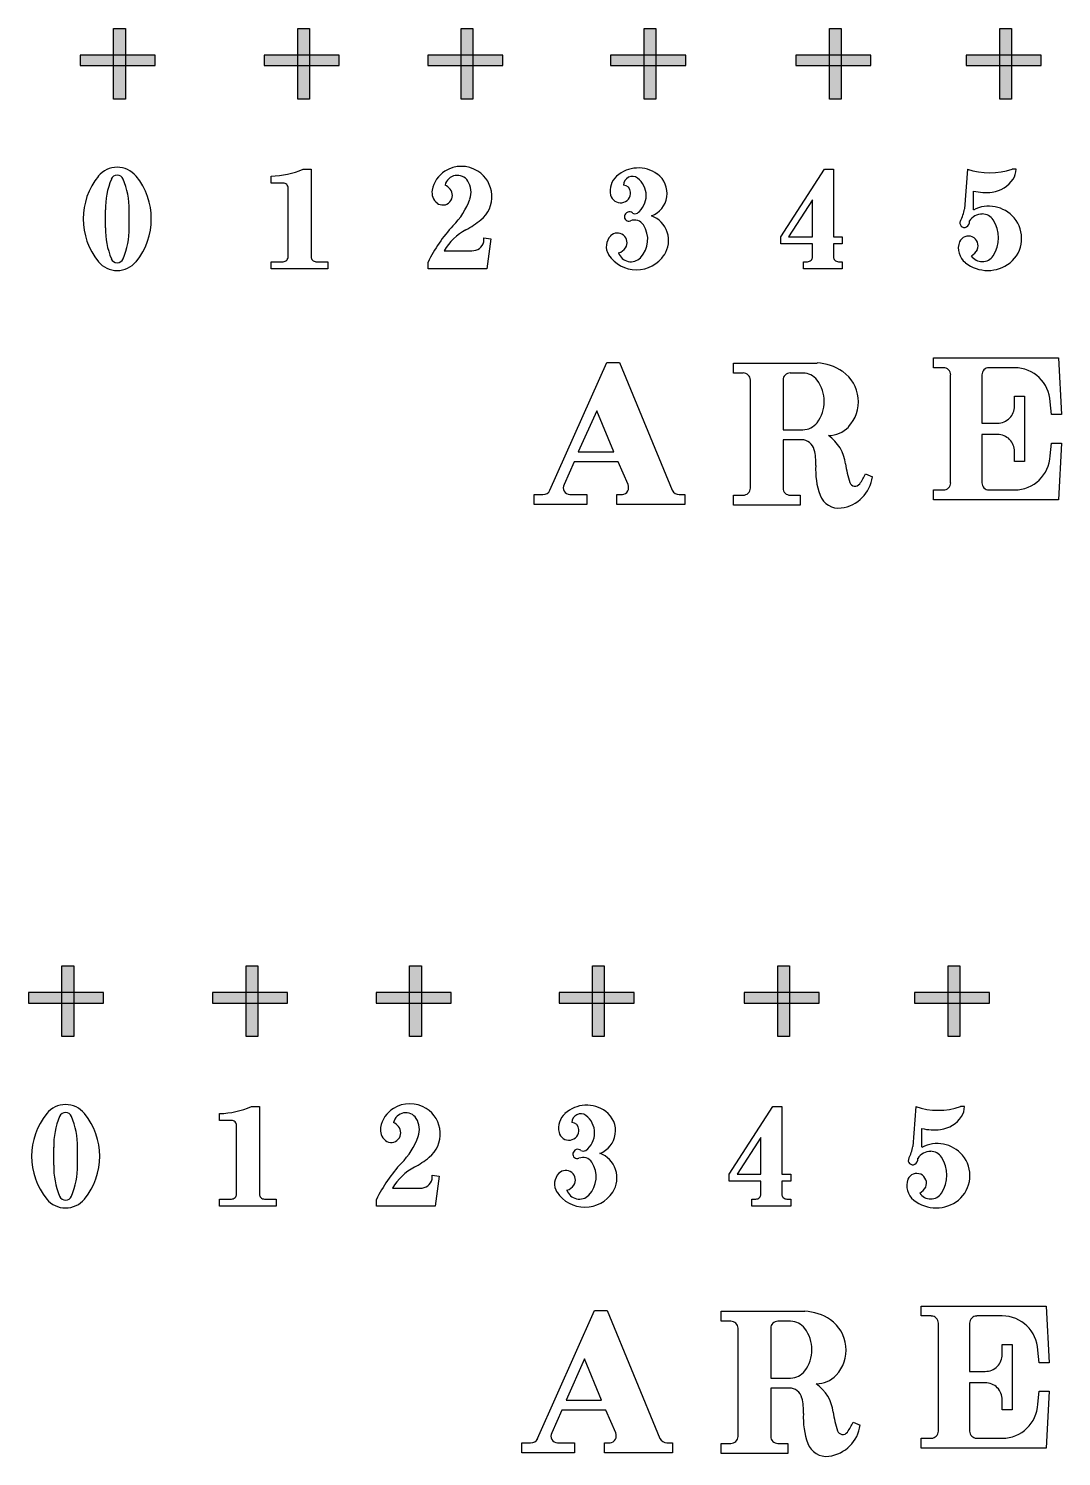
# Model space of a CAD drawing. Extents: x -30826 to 38793, y -30114 to 48793.
# Drawn here: x 17201 to 28109, y -29732 to -14662 of the extents above; entities that cross this region are included whole.
import ezdxf

# ---------------------------------------------------------------- set-up
doc = ezdxf.new("R2010")
doc.units = 13
doc.layers.add('APS_GEOMETRY', color=7, linetype='Continuous')
pattern_1 = [(0, (52513.729, 3325.471), (0, 8.4670712), [6.15787, -2.3092012]), (90, (52513.729, 3325.471), (-8.4670712, 5e-16), [6.15787, -2.3092012])]
pattern_2 = [(0, (54457.459, 3325.471), (0, 8.4670712), [6.15787, -2.3092012]), (90, (54457.459, 3325.471), (-8.4670712, 5e-16), [6.15787, -2.3092012])]
pattern_3 = [(0, (56184.4115, 3325.471), (0, 8.4670712), [6.15787, -2.3092012]), (90, (56184.4115, 3325.471), (-8.4670712, 5e-16), [6.15787, -2.3092012])]
pattern_4 = [(0, (58116.368, 3325.471), (0, 8.4670712), [6.15787, -2.3092012]), (90, (58116.368, 3325.471), (-8.4670712, 5e-16), [6.15787, -2.3092012])]
pattern_5 = [(0, (60072.565, 3325.471), (0, 8.4670712), [6.15787, -2.3092012]), (90, (60072.565, 3325.471), (-8.4670712, 5e-16), [6.15787, -2.3092012])]
pattern_6 = [(0, (61871.5456, 3325.471), (0, 8.4670712), [6.15787, -2.3092012]), (90, (61871.5456, 3325.471), (-8.4670712, 5e-16), [6.15787, -2.3092012])]
pattern_7 = [(0, (53058.833, 13218.442), (0, 8.4670712), [6.15787, -2.3092012]), (90, (53058.833, 13218.442), (-8.4670712, 5e-16), [6.15787, -2.3092012])]
pattern_8 = [(0, (55002.5636, 13218.442), (0, 8.4670712), [6.15787, -2.3092012]), (90, (55002.5636, 13218.442), (-8.4670712, 5e-16), [6.15787, -2.3092012])]
pattern_9 = [(0, (56729.516, 13218.442), (0, 8.4670712), [6.15787, -2.3092012]), (90, (56729.516, 13218.442), (-8.4670712, 5e-16), [6.15787, -2.3092012])]
pattern_10 = [(0, (58661.472, 13218.442), (0, 8.4670712), [6.15787, -2.3092012]), (90, (58661.472, 13218.442), (-8.4670712, 5e-16), [6.15787, -2.3092012])]
pattern_11 = [(0, (60617.669, 13218.442), (0, 8.4670712), [6.15787, -2.3092012]), (90, (60617.669, 13218.442), (-8.4670712, 5e-16), [6.15787, -2.3092012])]
pattern_12 = [(0, (62416.65, 13218.442), (0, 8.4670712), [6.15787, -2.3092012]), (90, (62416.65, 13218.442), (-8.4670712, 5e-16), [6.15787, -2.3092012])]

msp = doc.modelspace()

# ---------------------------------------------------------------- hatches: boundary and pattern name
at = {"true_color": 0xffffff}
h = msp.add_hatch(dxfattribs=at)
h.set_pattern_fill('ANGLE', scale=1.212179)
h.set_pattern_definition(pattern_7)
h.paths.add_polyline_path([(18538, -14941), (18224, -14941), (18224, -15053), (18538, -15053)])
h.paths.add_polyline_path([(18224, -14941), (18099, -14941), (18099, -15053), (18224, -15053)])
h.paths.add_polyline_path([(18099, -14941), (17746, -14941), (17746, -15053), (18099, -15053)])
h.paths.add_polyline_path([(18224, -15053), (18099, -15053), (18099, -15406), (18224, -15406)])
h.paths.add_polyline_path([(18224, -14662), (18099, -14662), (18099, -14941), (18224, -14941)])
h = msp.add_hatch(dxfattribs=at)
h.set_pattern_fill('ANGLE', scale=1.212179)
h.set_pattern_definition(pattern_7)
h.paths.add_polyline_path([(18538, -14941), (18224, -14941), (18224, -15053), (18538, -15053)])
h.paths.add_polyline_path([(18224, -14941), (18099, -14941), (18099, -15053), (18224, -15053)])
h.paths.add_polyline_path([(18099, -14941), (17746, -14941), (17746, -15053), (18099, -15053)])
h.paths.add_polyline_path([(18224, -15053), (18099, -15053), (18099, -15406), (18224, -15406)])
h.paths.add_polyline_path([(18224, -14662), (18099, -14662), (18099, -14941), (18224, -14941)])
h = msp.add_hatch(dxfattribs=at)
h.set_pattern_fill('ANGLE', scale=1.212179)
h.set_pattern_definition(pattern_8)
h.paths.add_polyline_path([(20482, -14941), (20167, -14941), (20167, -15053), (20482, -15053)])
h.paths.add_polyline_path([(20167, -14941), (20043, -14941), (20043, -15053), (20167, -15053)])
h.paths.add_polyline_path([(20043, -14941), (19689, -14941), (19689, -15053), (20043, -15053)])
h.paths.add_polyline_path([(20167, -15053), (20043, -15053), (20043, -15406), (20167, -15406)])
h.paths.add_polyline_path([(20167, -14662), (20043, -14662), (20043, -14941), (20167, -14941)])
h = msp.add_hatch(dxfattribs=at)
h.set_pattern_fill('ANGLE', scale=1.212179)
h.set_pattern_definition(pattern_8)
h.paths.add_polyline_path([(20482, -14941), (20167, -14941), (20167, -15053), (20482, -15053)])
h.paths.add_polyline_path([(20167, -14941), (20043, -14941), (20043, -15053), (20167, -15053)])
h.paths.add_polyline_path([(20043, -14941), (19689, -14941), (19689, -15053), (20043, -15053)])
h.paths.add_polyline_path([(20167, -15053), (20043, -15053), (20043, -15406), (20167, -15406)])
h.paths.add_polyline_path([(20167, -14662), (20043, -14662), (20043, -14941), (20167, -14941)])
h = msp.add_hatch(dxfattribs=at)
h.set_pattern_fill('ANGLE', scale=1.212179)
h.set_pattern_definition(pattern_9)
h.paths.add_polyline_path([(22209, -14941), (21894, -14941), (21894, -15053), (22209, -15053)])
h.paths.add_polyline_path([(21894, -14941), (21770, -14941), (21770, -15053), (21894, -15053)])
h.paths.add_polyline_path([(21770, -14941), (21416, -14941), (21416, -15053), (21770, -15053)])
h.paths.add_polyline_path([(21894, -15053), (21770, -15053), (21770, -15406), (21894, -15406)])
h.paths.add_polyline_path([(21894, -14662), (21770, -14662), (21770, -14941), (21894, -14941)])
h = msp.add_hatch(dxfattribs=at)
h.set_pattern_fill('ANGLE', scale=1.212179)
h.set_pattern_definition(pattern_9)
h.paths.add_polyline_path([(22209, -14941), (21894, -14941), (21894, -15053), (22209, -15053)])
h.paths.add_polyline_path([(21894, -14941), (21770, -14941), (21770, -15053), (21894, -15053)])
h.paths.add_polyline_path([(21770, -14941), (21416, -14941), (21416, -15053), (21770, -15053)])
h.paths.add_polyline_path([(21894, -15053), (21770, -15053), (21770, -15406), (21894, -15406)])
h.paths.add_polyline_path([(21894, -14662), (21770, -14662), (21770, -14941), (21894, -14941)])
h = msp.add_hatch(dxfattribs=at)
h.set_pattern_fill('ANGLE', scale=1.212179)
h.set_pattern_definition(pattern_10)
h.paths.add_polyline_path([(24141, -14941), (23826, -14941), (23826, -15053), (24141, -15053)])
h.paths.add_polyline_path([(23826, -14941), (23702, -14941), (23702, -15053), (23826, -15053)])
h.paths.add_polyline_path([(23702, -14941), (23348, -14941), (23348, -15053), (23702, -15053)])
h.paths.add_polyline_path([(23826, -15053), (23702, -15053), (23702, -15406), (23826, -15406)])
h.paths.add_polyline_path([(23826, -14662), (23702, -14662), (23702, -14941), (23826, -14941)])
h = msp.add_hatch(dxfattribs=at)
h.set_pattern_fill('ANGLE', scale=1.212179)
h.set_pattern_definition(pattern_10)
h.paths.add_polyline_path([(24141, -14941), (23826, -14941), (23826, -15053), (24141, -15053)])
h.paths.add_polyline_path([(23826, -14941), (23702, -14941), (23702, -15053), (23826, -15053)])
h.paths.add_polyline_path([(23702, -14941), (23348, -14941), (23348, -15053), (23702, -15053)])
h.paths.add_polyline_path([(23826, -15053), (23702, -15053), (23702, -15406), (23826, -15406)])
h.paths.add_polyline_path([(23826, -14662), (23702, -14662), (23702, -14941), (23826, -14941)])
h = msp.add_hatch(dxfattribs=at)
h.set_pattern_fill('ANGLE', scale=1.212179)
h.set_pattern_definition(pattern_11)
h.paths.add_polyline_path([(26097, -14941), (25782, -14941), (25782, -15053), (26097, -15053)])
h.paths.add_polyline_path([(25782, -14941), (25658, -14941), (25658, -15053), (25782, -15053)])
h.paths.add_polyline_path([(25658, -14941), (25305, -14941), (25305, -15053), (25658, -15053)])
h.paths.add_polyline_path([(25782, -15053), (25658, -15053), (25658, -15406), (25782, -15406)])
h.paths.add_polyline_path([(25782, -14662), (25658, -14662), (25658, -14941), (25782, -14941)])
h = msp.add_hatch(dxfattribs=at)
h.set_pattern_fill('ANGLE', scale=1.212179)
h.set_pattern_definition(pattern_11)
h.paths.add_polyline_path([(26097, -14941), (25782, -14941), (25782, -15053), (26097, -15053)])
h.paths.add_polyline_path([(25782, -14941), (25658, -14941), (25658, -15053), (25782, -15053)])
h.paths.add_polyline_path([(25658, -14941), (25305, -14941), (25305, -15053), (25658, -15053)])
h.paths.add_polyline_path([(25782, -15053), (25658, -15053), (25658, -15406), (25782, -15406)])
h.paths.add_polyline_path([(25782, -14662), (25658, -14662), (25658, -14941), (25782, -14941)])
h = msp.add_hatch(dxfattribs=at)
h.set_pattern_fill('ANGLE', scale=1.212179)
h.set_pattern_definition(pattern_12)
h.paths.add_polyline_path([(27896, -14941), (27581, -14941), (27581, -15053), (27896, -15053)])
h.paths.add_polyline_path([(27581, -14941), (27457, -14941), (27457, -15053), (27581, -15053)])
h.paths.add_polyline_path([(27457, -14941), (27104, -14941), (27104, -15053), (27457, -15053)])
h.paths.add_polyline_path([(27581, -15053), (27457, -15053), (27457, -15406), (27581, -15406)])
h.paths.add_polyline_path([(27581, -14662), (27457, -14662), (27457, -14941), (27581, -14941)])
h = msp.add_hatch(dxfattribs=at)
h.set_pattern_fill('ANGLE', scale=1.212179)
h.set_pattern_definition(pattern_12)
h.paths.add_polyline_path([(27896, -14941), (27581, -14941), (27581, -15053), (27896, -15053)])
h.paths.add_polyline_path([(27581, -14941), (27457, -14941), (27457, -15053), (27581, -15053)])
h.paths.add_polyline_path([(27457, -14941), (27104, -14941), (27104, -15053), (27457, -15053)])
h.paths.add_polyline_path([(27581, -15053), (27457, -15053), (27457, -15406), (27581, -15406)])
h.paths.add_polyline_path([(27581, -14662), (27457, -14662), (27457, -14941), (27581, -14941)])
h = msp.add_hatch(dxfattribs=at)
h.set_pattern_fill('ANGLE', scale=1.212179)
h.set_pattern_definition(pattern_1)
h.paths.add_polyline_path([(17993, -24834), (17679, -24834), (17679, -24946), (17993, -24946)])
h.paths.add_polyline_path([(17679, -24834), (17554, -24834), (17554, -24946), (17679, -24946)])
h.paths.add_polyline_path([(17554, -24834), (17201, -24834), (17201, -24946), (17554, -24946)])
h.paths.add_polyline_path([(17679, -24946), (17554, -24946), (17554, -25299), (17679, -25299)])
h.paths.add_polyline_path([(17679, -24555), (17554, -24555), (17554, -24834), (17679, -24834)])
h = msp.add_hatch(dxfattribs=at)
h.set_pattern_fill('ANGLE', scale=1.212179)
h.set_pattern_definition(pattern_1)
h.paths.add_polyline_path([(17993, -24834), (17679, -24834), (17679, -24946), (17993, -24946)])
h.paths.add_polyline_path([(17679, -24834), (17554, -24834), (17554, -24946), (17679, -24946)])
h.paths.add_polyline_path([(17554, -24834), (17201, -24834), (17201, -24946), (17554, -24946)])
h.paths.add_polyline_path([(17679, -24946), (17554, -24946), (17554, -25299), (17679, -25299)])
h.paths.add_polyline_path([(17679, -24555), (17554, -24555), (17554, -24834), (17679, -24834)])
h = msp.add_hatch(dxfattribs=at)
h.set_pattern_fill('ANGLE', scale=1.212179)
h.set_pattern_definition(pattern_2)
h.paths.add_polyline_path([(19937, -24834), (19622, -24834), (19622, -24946), (19937, -24946)])
h.paths.add_polyline_path([(19622, -24834), (19498, -24834), (19498, -24946), (19622, -24946)])
h.paths.add_polyline_path([(19498, -24834), (19144, -24834), (19144, -24946), (19498, -24946)])
h.paths.add_polyline_path([(19622, -24946), (19498, -24946), (19498, -25299), (19622, -25299)])
h.paths.add_polyline_path([(19622, -24555), (19498, -24555), (19498, -24834), (19622, -24834)])
h = msp.add_hatch(dxfattribs=at)
h.set_pattern_fill('ANGLE', scale=1.212179)
h.set_pattern_definition(pattern_2)
h.paths.add_polyline_path([(19937, -24834), (19622, -24834), (19622, -24946), (19937, -24946)])
h.paths.add_polyline_path([(19622, -24834), (19498, -24834), (19498, -24946), (19622, -24946)])
h.paths.add_polyline_path([(19498, -24834), (19144, -24834), (19144, -24946), (19498, -24946)])
h.paths.add_polyline_path([(19622, -24946), (19498, -24946), (19498, -25299), (19622, -25299)])
h.paths.add_polyline_path([(19622, -24555), (19498, -24555), (19498, -24834), (19622, -24834)])
h = msp.add_hatch(dxfattribs=at)
h.set_pattern_fill('ANGLE', scale=1.212179)
h.set_pattern_definition(pattern_3)
h.paths.add_polyline_path([(21664, -24834), (21349, -24834), (21349, -24946), (21664, -24946)])
h.paths.add_polyline_path([(21349, -24834), (21225, -24834), (21225, -24946), (21349, -24946)])
h.paths.add_polyline_path([(21225, -24834), (20871, -24834), (20871, -24946), (21225, -24946)])
h.paths.add_polyline_path([(21349, -24946), (21225, -24946), (21225, -25299), (21349, -25299)])
h.paths.add_polyline_path([(21349, -24555), (21225, -24555), (21225, -24834), (21349, -24834)])
h = msp.add_hatch(dxfattribs=at)
h.set_pattern_fill('ANGLE', scale=1.212179)
h.set_pattern_definition(pattern_3)
h.paths.add_polyline_path([(21664, -24834), (21349, -24834), (21349, -24946), (21664, -24946)])
h.paths.add_polyline_path([(21349, -24834), (21225, -24834), (21225, -24946), (21349, -24946)])
h.paths.add_polyline_path([(21225, -24834), (20871, -24834), (20871, -24946), (21225, -24946)])
h.paths.add_polyline_path([(21349, -24946), (21225, -24946), (21225, -25299), (21349, -25299)])
h.paths.add_polyline_path([(21349, -24555), (21225, -24555), (21225, -24834), (21349, -24834)])
h = msp.add_hatch(dxfattribs=at)
h.set_pattern_fill('ANGLE', scale=1.212179)
h.set_pattern_definition(pattern_4)
h.paths.add_polyline_path([(23596, -24834), (23281, -24834), (23281, -24946), (23596, -24946)])
h.paths.add_polyline_path([(23281, -24834), (23156, -24834), (23156, -24946), (23281, -24946)])
h.paths.add_polyline_path([(23156, -24834), (22803, -24834), (22803, -24946), (23156, -24946)])
h.paths.add_polyline_path([(23281, -24946), (23156, -24946), (23156, -25299), (23281, -25299)])
h.paths.add_polyline_path([(23281, -24555), (23156, -24555), (23156, -24834), (23281, -24834)])
h = msp.add_hatch(dxfattribs=at)
h.set_pattern_fill('ANGLE', scale=1.212179)
h.set_pattern_definition(pattern_4)
h.paths.add_polyline_path([(23596, -24834), (23281, -24834), (23281, -24946), (23596, -24946)])
h.paths.add_polyline_path([(23281, -24834), (23156, -24834), (23156, -24946), (23281, -24946)])
h.paths.add_polyline_path([(23156, -24834), (22803, -24834), (22803, -24946), (23156, -24946)])
h.paths.add_polyline_path([(23281, -24946), (23156, -24946), (23156, -25299), (23281, -25299)])
h.paths.add_polyline_path([(23281, -24555), (23156, -24555), (23156, -24834), (23281, -24834)])
h = msp.add_hatch(dxfattribs=at)
h.set_pattern_fill('ANGLE', scale=1.212179)
h.set_pattern_definition(pattern_5)
h.paths.add_polyline_path([(25552, -24834), (25237, -24834), (25237, -24946), (25552, -24946)])
h.paths.add_polyline_path([(25237, -24834), (25113, -24834), (25113, -24946), (25237, -24946)])
h.paths.add_polyline_path([(25113, -24834), (24759, -24834), (24759, -24946), (25113, -24946)])
h.paths.add_polyline_path([(25237, -24946), (25113, -24946), (25113, -25299), (25237, -25299)])
h.paths.add_polyline_path([(25237, -24555), (25113, -24555), (25113, -24834), (25237, -24834)])
h = msp.add_hatch(dxfattribs=at)
h.set_pattern_fill('ANGLE', scale=1.212179)
h.set_pattern_definition(pattern_5)
h.paths.add_polyline_path([(25552, -24834), (25237, -24834), (25237, -24946), (25552, -24946)])
h.paths.add_polyline_path([(25237, -24834), (25113, -24834), (25113, -24946), (25237, -24946)])
h.paths.add_polyline_path([(25113, -24834), (24759, -24834), (24759, -24946), (25113, -24946)])
h.paths.add_polyline_path([(25237, -24946), (25113, -24946), (25113, -25299), (25237, -25299)])
h.paths.add_polyline_path([(25237, -24555), (25113, -24555), (25113, -24834), (25237, -24834)])
h = msp.add_hatch(dxfattribs=at)
h.set_pattern_fill('ANGLE', scale=1.212179)
h.set_pattern_definition(pattern_6)
h.paths.add_polyline_path([(27351, -24834), (27036, -24834), (27036, -24946), (27351, -24946)])
h.paths.add_polyline_path([(27036, -24834), (26912, -24834), (26912, -24946), (27036, -24946)])
h.paths.add_polyline_path([(26912, -24834), (26558, -24834), (26558, -24946), (26912, -24946)])
h.paths.add_polyline_path([(27036, -24946), (26912, -24946), (26912, -25299), (27036, -25299)])
h.paths.add_polyline_path([(27036, -24555), (26912, -24555), (26912, -24834), (27036, -24834)])
h = msp.add_hatch(dxfattribs=at)
h.set_pattern_fill('ANGLE', scale=1.212179)
h.set_pattern_definition(pattern_6)
h.paths.add_polyline_path([(27351, -24834), (27036, -24834), (27036, -24946), (27351, -24946)])
h.paths.add_polyline_path([(27036, -24834), (26912, -24834), (26912, -24946), (27036, -24946)])
h.paths.add_polyline_path([(26912, -24834), (26558, -24834), (26558, -24946), (26912, -24946)])
h.paths.add_polyline_path([(27036, -24946), (26912, -24946), (26912, -25299), (27036, -25299)])
h.paths.add_polyline_path([(27036, -24555), (26912, -24555), (26912, -24834), (27036, -24834)])

# ---------------------------------------------------------------- linework, layer by layer
at = {"elevation": 140000000}
for points in [[(18099, -14662), (18224, -14662), (18224, -15406), (18099, -15406)], [(18099, -14662), (18224, -14662), (18224, -15406), (18099, -15406)], [(20043, -14662), (20167, -14662), (20167, -15406), (20043, -15406)], [(20043, -14662), (20167, -14662), (20167, -15406), (20043, -15406)], [(21770, -14662), (21894, -14662), (21894, -15406), (21770, -15406)], [(21770, -14662), (21894, -14662), (21894, -15406), (21770, -15406)], [(23702, -14662), (23826, -14662), (23826, -15406), (23702, -15406)], [(23702, -14662), (23826, -14662), (23826, -15406), (23702, -15406)], [(25658, -14662), (25782, -14662), (25782, -15406), (25658, -15406)], [(25658, -14662), (25782, -14662), (25782, -15406), (25658, -15406)], [(27457, -14662), (27581, -14662), (27581, -15406), (27457, -15406)], [(27457, -14662), (27581, -14662), (27581, -15406), (27457, -15406)], [(17746, -15053), (18538, -15053), (18538, -14941), (17746, -14941)], [(17746, -15053), (18538, -15053), (18538, -14941), (17746, -14941)], [(19689, -15053), (20482, -15053), (20482, -14941), (19689, -14941)], [(19689, -15053), (20482, -15053), (20482, -14941), (19689, -14941)], [(21416, -15053), (22209, -15053), (22209, -14941), (21416, -14941)], [(21416, -15053), (22209, -15053), (22209, -14941), (21416, -14941)], [(23348, -15053), (24141, -15053), (24141, -14941), (23348, -14941)], [(23348, -15053), (24141, -15053), (24141, -14941), (23348, -14941)], [(25305, -15053), (26097, -15053), (26097, -14941), (25305, -14941)], [(25305, -15053), (26097, -15053), (26097, -14941), (25305, -14941)], [(27104, -15053), (27896, -15053), (27896, -14941), (27104, -14941)], [(27104, -15053), (27896, -15053), (27896, -14941), (27104, -14941)]]:
    msp.add_lwpolyline(points, close=True, dxfattribs=at)
for points in [[(17554, -24555), (17679, -24555), (17679, -25299), (17554, -25299)], [(17554, -24555), (17679, -24555), (17679, -25299), (17554, -25299)], [(19498, -24555), (19622, -24555), (19622, -25299), (19498, -25299)], [(19498, -24555), (19622, -24555), (19622, -25299), (19498, -25299)], [(21225, -24555), (21349, -24555), (21349, -25299), (21225, -25299)], [(21225, -24555), (21349, -24555), (21349, -25299), (21225, -25299)], [(23156, -24555), (23281, -24555), (23281, -25299), (23156, -25299)], [(23156, -24555), (23281, -24555), (23281, -25299), (23156, -25299)], [(25113, -24555), (25237, -24555), (25237, -25299), (25113, -25299)], [(25113, -24555), (25237, -24555), (25237, -25299), (25113, -25299)], [(26912, -24555), (27036, -24555), (27036, -25299), (26912, -25299)], [(26912, -24555), (27036, -24555), (27036, -25299), (26912, -25299)], [(17201, -24946), (17993, -24946), (17993, -24834), (17201, -24834)], [(17201, -24946), (17993, -24946), (17993, -24834), (17201, -24834)], [(19144, -24946), (19937, -24946), (19937, -24834), (19144, -24834)], [(19144, -24946), (19937, -24946), (19937, -24834), (19144, -24834)], [(20871, -24946), (21664, -24946), (21664, -24834), (20871, -24834)], [(20871, -24946), (21664, -24946), (21664, -24834), (20871, -24834)], [(22803, -24946), (23596, -24946), (23596, -24834), (22803, -24834)], [(22803, -24946), (23596, -24946), (23596, -24834), (22803, -24834)], [(24759, -24946), (25552, -24946), (25552, -24834), (24759, -24834)], [(24759, -24946), (25552, -24946), (25552, -24834), (24759, -24834)], [(26558, -24946), (27351, -24946), (27351, -24834), (26558, -24834)], [(26558, -24946), (27351, -24946), (27351, -24834), (26558, -24834)]]:
    msp.add_lwpolyline(points, close=True)
at = {"layer": 'APS_GEOMETRY', "ltscale": 1000}
for p, q in [((19764, -16293, 140000000), (19764, -16219, 140000000)), ((20100, -16146, 140000000), (20184, -16146, 140000000)), ((20184, -16146, 140000000), (20184, -17070, 140000000)), ((25144, -16860, 140000000), (25606, -16146, 140000000)), ((25606, -16146, 140000000), (25701, -16146, 140000000)), ((25701, -16146, 140000000), (25701, -16860, 140000000)), ((27116, -16146, 140000000), (27084, -16566, 140000000)), ((27630, -16146, 140000000), (27588, -16146, 140000000)), ((19890, -16293, 140000000), (19764, -16293, 140000000)), ((19942, -17070, 140000000), (19942, -16345, 140000000)), ((27179, -16576, 140000000), (27179, -16377, 140000000)), ((18011, -16576, 140000000), (18011, -16765, 140000000)), ((18263, -16765, 140000000), (18263, -16576, 140000000)), ((25480, -16471, 140000000), (25228, -16860, 140000000)), ((25480, -16860, 140000000), (25480, -16471, 140000000)), ((22009, -16912, 140000000), (22009, -16870, 140000000)), ((22009, -16870, 140000000), (22082, -16881, 140000000)), ((25144, -16933, 140000000), (25144, -16860, 140000000)), ((25228, -16860, 140000000), (25480, -16860, 140000000)), ((25701, -16860, 140000000), (25795, -16860, 140000000)), ((25795, -16860, 140000000), (25795, -16933, 140000000)), ((21589, -17007, 140000000), (21883, -17007, 140000000)), ((22082, -16881, 140000000), (22040, -17196, 140000000)), ((25480, -16933, 140000000), (25144, -16933, 140000000)), ((25480, -17070, 140000000), (25480, -16933, 140000000)), ((25795, -16933, 140000000), (25701, -16933, 140000000)), ((25701, -16933, 140000000), (25701, -17070, 140000000)), ((19764, -17196, 140000000), (19764, -17122, 140000000)), ((19764, -17122, 140000000), (19890, -17122, 140000000)), ((20236, -17122, 140000000), (20362, -17122, 140000000)), ((20362, -17122, 140000000), (20362, -17196, 140000000)), ((21421, -17196, 140000000), (21420, -17128, 140000000)), ((25386, -17196, 140000000), (25386, -17122, 140000000)), ((25386, -17122, 140000000), (25428, -17122, 140000000)), ((25753, -17122, 140000000), (25795, -17122, 140000000)), ((25795, -17122, 140000000), (25795, -17196, 140000000)), ((20362, -17196, 140000000), (19764, -17196, 140000000)), ((22040, -17196, 140000000), (21421, -17196, 140000000)), ((25795, -17196, 140000000), (25386, -17196, 140000000)), ((22707, -19535, 40000000), (23307, -18185, 40000000)), ((23307, -18185, 40000000), (23442, -18185, 40000000)), ((23442, -18185, 40000000), (23997, -19535, 40000000)), ((24644, -18297, 140000000), (24644, -18192, 140000000)), ((24644, -18192, 140000000), (25529, -18192, 140000000)), ((26759, -18241, 40000000), (26759, -18136, 40000000)), ((26759, -18136, 40000000), (28079, -18136, 40000000)), ((28079, -18136, 40000000), (28109, -18736, 40000000)), ((24749, -18297, 140000000), (24644, -18297, 140000000)), ((24824, -19512, 140000000), (24824, -18372, 140000000)), ((25169, -18372, 140000000), (25169, -18897, 140000000)), ((25379, -18297, 140000000), (25244, -18297, 140000000)), ((26864, -18241, 40000000), (26759, -18241, 40000000)), ((26939, -19456, 40000000), (26939, -18316, 40000000)), ((27269, -18316, 40000000), (27269, -18826, 40000000)), ((27614, -18241, 40000000), (27344, -18241, 40000000)), ((27614, -18646, 40000000), (27614, -18541, 40000000)), ((27614, -18541, 40000000), (27719, -18541, 40000000)), ((27719, -18541, 40000000), (27719, -19231, 40000000)), ((28004, -18736, 40000000), (27989, -18601, 40000000)), ((23202, -18695, 40000000), (23007, -19130, 40000000)), ((23382, -19130, 40000000), (23202, -18695, 40000000)), ((27269, -18826, 40000000), (27434, -18826, 40000000)), ((28109, -18736, 40000000), (28004, -18736, 40000000)), ((25169, -18897, 140000000), (25379, -18897, 140000000)), ((27434, -18946, 40000000), (27269, -18946, 40000000)), ((27269, -18946, 40000000), (27269, -19456, 40000000)), ((23007, -19130, 40000000), (23382, -19130, 40000000)), ((25364, -19002, 140000000), (25169, -19002, 140000000)), ((25169, -19002, 140000000), (25169, -19512, 140000000)), ((27614, -19231, 40000000), (27614, -19126, 40000000)), ((27989, -19171, 40000000), (28004, -19036, 40000000)), ((28004, -19036, 40000000), (28109, -19036, 40000000)), ((28109, -19036, 40000000), (28079, -19636, 40000000)), ((22962, -19235, 40000000), (22857, -19475, 40000000)), ((23427, -19235, 40000000), (22962, -19235, 40000000)), ((23532, -19475, 40000000), (23427, -19235, 40000000)), ((27719, -19231, 40000000), (27614, -19231, 40000000)), ((26039, -19362, 140000000), (26114, -19392, 140000000)), ((22542, -19685, 40000000), (22542, -19580, 40000000)), ((22542, -19580, 40000000), (22632, -19580, 40000000)), ((22917, -19580, 40000000), (23097, -19580, 40000000)), ((23097, -19580, 40000000), (23097, -19685, 40000000)), ((23412, -19685, 40000000), (23412, -19580, 40000000)), ((23412, -19580, 40000000), (23472, -19580, 40000000)), ((24072, -19580, 40000000), (24132, -19580, 40000000)), ((24132, -19580, 40000000), (24132, -19685, 40000000)), ((24644, -19692, 140000000), (24644, -19587, 140000000)), ((24644, -19587, 140000000), (24749, -19587, 140000000)), ((25244, -19587, 140000000), (25349, -19587, 140000000)), ((25349, -19587, 140000000), (25349, -19692, 140000000)), ((26759, -19636, 40000000), (26759, -19531, 40000000)), ((26759, -19531, 40000000), (26864, -19531, 40000000)), ((27344, -19531, 40000000), (27614, -19531, 40000000)), ((23097, -19685, 40000000), (22542, -19685, 40000000)), ((24132, -19685, 40000000), (23412, -19685, 40000000)), ((25349, -19692, 140000000), (24644, -19692, 140000000)), ((28079, -19636, 40000000), (26759, -19636, 40000000)), ((19555, -26039), (19639, -26039)), ((19639, -26039), (19639, -26963)), ((24599, -26753), (25061, -26039)), ((25061, -26039), (25156, -26039)), ((25156, -26039), (25156, -26753)), ((26571, -26039), (26539, -26459)), ((27085, -26039), (27043, -26039)), ((19219, -26186), (19219, -26112)), ((19345, -26186), (19219, -26186)), ((19397, -26963), (19397, -26238)), ((24935, -26364), (24683, -26753)), ((24935, -26753), (24935, -26364)), ((26634, -26469), (26634, -26270)), ((17466, -26469), (17466, -26658)), ((17718, -26658), (17718, -26469)), ((21464, -26805), (21464, -26763)), ((21464, -26763), (21537, -26774)), ((21537, -26774), (21495, -27089)), ((24599, -26826), (24599, -26753)), ((24683, -26753), (24935, -26753)), ((25156, -26753), (25250, -26753)), ((25250, -26753), (25250, -26826)), ((21044, -26900), (21338, -26900)), ((24935, -26826), (24599, -26826)), ((24935, -26963), (24935, -26826)), ((25250, -26826), (25156, -26826)), ((25156, -26826), (25156, -26963)), ((19219, -27089), (19219, -27015)), ((19219, -27015), (19345, -27015)), ((19817, -27089), (19219, -27089)), ((19691, -27015), (19817, -27015)), ((19817, -27015), (19817, -27089)), ((20876, -27089), (20875, -27021)), ((21495, -27089), (20876, -27089)), ((24841, -27089), (24841, -27015)), ((24841, -27015), (24883, -27015)), ((25250, -27089), (24841, -27089)), ((25208, -27015), (25250, -27015)), ((25250, -27015), (25250, -27089)), ((26629, -28249, -100000000), (26629, -28144, -100000000)), ((26629, -28144, -100000000), (27949, -28144, -100000000)), ((27949, -28144, -100000000), (27979, -28744, -100000000)), ((22577, -29542, -100000000), (23177, -28192, -100000000)), ((23177, -28192, -100000000), (23312, -28192, -100000000)), ((23312, -28192, -100000000), (23867, -29542, -100000000)), ((24514, -28305), (24514, -28200)), ((24514, -28200), (25399, -28200)), ((24619, -28305), (24514, -28305)), ((25249, -28305), (25114, -28305)), ((26734, -28249, -100000000), (26629, -28249, -100000000)), ((26809, -29464, -100000000), (26809, -28324, -100000000)), ((27139, -28324, -100000000), (27139, -28834, -100000000)), ((27484, -28249, -100000000), (27214, -28249, -100000000)), ((24694, -29520), (24694, -28380)), ((25039, -28380), (25039, -28905)), ((27484, -28654, -100000000), (27484, -28549, -100000000)), ((27484, -28549, -100000000), (27589, -28549, -100000000)), ((27589, -28549, -100000000), (27589, -29239, -100000000)), ((27874, -28744, -100000000), (27859, -28609, -100000000)), ((23072, -28702, -100000000), (22877, -29137, -100000000)), ((23252, -29137, -100000000), (23072, -28702, -100000000)), ((27979, -28744, -100000000), (27874, -28744, -100000000)), ((25039, -28905), (25249, -28905)), ((27139, -28834, -100000000), (27304, -28834, -100000000)), ((25234, -29010), (25039, -29010)), ((25039, -29010), (25039, -29520)), ((27304, -28954, -100000000), (27139, -28954, -100000000)), ((27139, -28954, -100000000), (27139, -29464, -100000000)), ((27859, -29179, -100000000), (27874, -29044, -100000000)), ((27874, -29044, -100000000), (27979, -29044, -100000000)), ((27979, -29044, -100000000), (27949, -29644, -100000000)), ((22877, -29137, -100000000), (23252, -29137, -100000000)), ((27484, -29239, -100000000), (27484, -29134, -100000000)), ((22832, -29242, -100000000), (22727, -29482, -100000000)), ((23297, -29242, -100000000), (22832, -29242, -100000000)), ((23402, -29482, -100000000), (23297, -29242, -100000000)), ((25909, -29370), (25984, -29400)), ((27589, -29239, -100000000), (27484, -29239, -100000000)), ((22412, -29692, -100000000), (22412, -29587, -100000000)), ((22412, -29587, -100000000), (22502, -29587, -100000000)), ((22787, -29587, -100000000), (22967, -29587, -100000000)), ((22967, -29587, -100000000), (22967, -29692, -100000000)), ((23282, -29692, -100000000), (23282, -29587, -100000000)), ((23282, -29587, -100000000), (23342, -29587, -100000000)), ((23942, -29587, -100000000), (24002, -29587, -100000000)), ((24002, -29587, -100000000), (24002, -29692, -100000000)), ((24514, -29700), (24514, -29595)), ((24514, -29595), (24619, -29595)), ((25114, -29595), (25219, -29595)), ((25219, -29595), (25219, -29700)), ((26629, -29644, -100000000), (26629, -29539, -100000000)), ((26629, -29539, -100000000), (26734, -29539, -100000000)), ((27949, -29644, -100000000), (26629, -29644, -100000000)), ((27214, -29539, -100000000), (27484, -29539, -100000000)), ((22967, -29692, -100000000), (22412, -29692, -100000000)), ((24002, -29692, -100000000), (23282, -29692, -100000000)), ((25219, -29700), (24514, -29700))]:
    msp.add_line(p, q, dxfattribs=at)
for centre, radius, start, end in [((21772, -16439, 140000000), 323, 57.5159, 122.4861), ((18495, -16671, 140000000), 717, 140.978, 219.022), ((18137, -16383, 140000000), 258, 39.4246, 140.5742), ((18830, -16566, 140000000), 818, 157.3554, 180.7336), ((18137, -16277, 140000000), 68.1, 22.4033, 157.5972), ((17445, -16566, 140000000), 818, 359.2637, 22.6421), ((17780, -16671, 140000000), 717, 320.9786, 39.0222), ((19739, -15302, 140000000), 918, 271.5435, 293.1341), ((21764, -16426, 140000000), 308, 122.4778, 168.7585), ((21729, -16344, 140000000), 133, 32.8971, 166.8312), ((21662, -16387, 140000000), 212, 339.7593, 32.9212), ((21776, -16436, 140000000), 318, 309.2954, 57.7117), ((23547, -16372, 140000000), 204, 131.6561, 193.2898), ((23639, -16475, 140000000), 342, 53.7708, 131.8132), ((23577, -16314, 140000000), 92.1, 53.456, 179.6753), ((23495, -16424, 140000000), 229, 306.5093, 53.4905), ((23692, -16402, 140000000), 253, 290.0746, 53.6638), ((27352, -15451, 140000000), 734, 251.2211, 288.7777), ((27341, -16081, 140000000), 308, 276.8946, 326.626), ((27443, -16147, 140000000), 187, 326.281, 0.3156), ((19890, -16345, 140000000), 52.2, 359.7005, 90.3046), ((21600, -16392, 140000000), 139, 169.3831, 232.6883), ((21576, -16423, 140000000), 101, 232.83, 41.4123), ((21505, -16485, 140000000), 196, 41.4311, 61.2341), ((23452, -16394, 140000000), 107, 193.2578, 3.8034), ((23480, -16392, 140000000), 78.6, 3.5851, 86.4052), ((27309, -15811, 140000000), 581, 257.0875, 276.8888), ((21137, -16203, 140000000), 769, 315.223, 340.3853), ((26702, -16509, 140000000), 386, 331.663, 351.464), ((27342, -16884, 140000000), 348, 39.9377, 117.9798), ((21344, -15902, 140000000), 1004, 298.2781, 309.0976), ((23540, -16649, 140000000), 46.2, 167.7312, 292.6446), ((23547, -16650, 140000000), 53.1, 52.8446, 168.2719), ((23601, -16795, 140000000), 112, 33.0769, 112.7216), ((23605, -16573, 140000000), 44, 233.3907, 306.5921), ((23683, -16899, 140000000), 277, 327.1248, 69.7475), ((27083, -16714, 140000000), 46.4, 151.4036, 298.5935), ((27076, -16701, 140000000), 61.5, 298.4677, 8.4017), ((27271, -16778, 140000000), 159, 89.1721, 147.4334), ((27270, -16761, 140000000), 143, 33.9535, 88.824), ((27101, -16870, 140000000), 344, 326.6842, 33.3155), ((27355, -16876, 140000000), 334, 309.6171, 40.2247), ((18830, -16776, 140000000), 818, 179.2651, 202.6435), ((17445, -16776, 140000000), 818, 337.3554, 0.7336), ((22788, -17783, 140000000), 1517, 136.7663, 154.4031), ((22109, -17320, 140000000), 607, 118.4204, 148.9166), ((23461, -16962, 140000000), 159, 134.9731, 213.0136), ((23419, -16922, 140000000), 102, 327.9947, 134.6889), ((23459, -16887, 140000000), 281, 316.5861, 33.022), ((27126, -16955, 140000000), 103, 336.5804, 155.4953), ((21887, -16882, 140000000), 125, 267.8483, 345.8915), ((23405, -16912, 140000000), 119, 283.2657, 327.8129), ((23563, -16985, 140000000), 138, 198.0954, 316.2961), ((27212, -16980, 140000000), 192, 159.3478, 232.545), ((27092, -16930, 140000000), 145, 297.1011, 332.8989), ((18137, -16958, 140000000), 258, 219.4241, 320.5759), ((18137, -17065, 140000000), 68.1, 202.4119, 337.5881), ((19890, -17070, 140000000), 52.2, 269.6962, 0.3038), ((20236, -17070, 140000000), 52.2, 179.7005, 270.3046), ((23621, -16858, 140000000), 350, 212.9674, 327.0321), ((25428, -17070, 140000000), 52.2, 269.6962, 0.3038), ((25753, -17070, 140000000), 52.2, 179.7005, 270.3046), ((27331, -16833, 140000000), 382, 231.782, 308.2179), ((27273, -16982, 140000000), 139, 213.6642, 326.3321), ((25508, -18703, 140000000), 512, 55.4326, 87.6997), ((24749, -18371, 140000000), 74.6, 359.7005, 90.3046), ((25244, -18371, 140000000), 74.6, 89.6962, 180.3038), ((25379, -18484, 140000000), 187, 36.8542, 90.016), ((25226, -18597, 140000000), 377, 323.4016, 36.5992), ((25576, -18600, 140000000), 389, 316.7635, 54.9493), ((26865, -18316, 40000000), 74.6, 359.7005, 90.3046), ((27344, -18316, 40000000), 74.6, 89.7005, 180.3046), ((27614, -18617, 40000000), 376, 2.4111, 89.9279), ((27435, -18647, 40000000), 179, 269.6976, 0.3046), ((25379, -18709, 140000000), 187, 269.9817, 323.1466), ((25649, -18666, 140000000), 291, 270.0584, 316.3385), ((25402, -19309, 140000000), 430, 6.9601, 54.9681), ((27435, -19125, 40000000), 179, 359.6976, 90.3046), ((25365, -19140, 140000000), 138, 13.9112, 90.3447), ((24986, -19237, 140000000), 529, 356.1892, 14.1987), ((26298, -19321, 140000000), 785, 176.4415, 199.8193), ((26733, -19151, 140000000), 910, 186.6841, 199.3036), ((27614, -19155, 40000000), 376, 270.0732, 357.5892), ((25733, -19341, 140000000), 384, 277.5887, 352.4102), ((25455, -19097, 140000000), 641, 324.8435, 335.6627), ((22638, -19503, 40000000), 76.3, 265.999, 335.9285), ((22917, -19510, 40000000), 69.5, 149.298, 270.1958), ((23463, -19505, 40000000), 75.2, 276.7681, 23.745), ((24073, -19494, 40000000), 85.4, 208.2196, 269.8559), ((24749, -19512, 140000000), 74.6, 269.6962, 0.3038), ((25244, -19512, 140000000), 74.6, 179.7005, 270.3046), ((25755, -19515, 140000000), 208, 200.0155, 278.0566), ((25930, -19432, 140000000), 59.8, 199.3956, 324.3413), ((26865, -19457, 40000000), 74.6, 269.6962, 0.3038), ((27344, -19457, 40000000), 74.6, 179.7005, 270.3046), ((17592, -26276), 258, 39.4246, 140.5742), ((19194, -25195), 918, 271.5435, 293.1341), ((21219, -26319), 308, 122.4778, 168.7585), ((21227, -26332), 323, 57.5159, 122.4861), ((21231, -26328), 318, 309.2954, 57.7117), ((23094, -26367), 342, 53.7708, 131.8132), ((26807, -25344), 734, 251.2211, 288.7777), ((26898, -26040), 187, 326.281, 0.3156), ((17950, -26564), 717, 140.978, 219.022), ((18284, -26459), 818, 157.3554, 180.7336), ((17592, -26170), 68.1, 22.4033, 157.5972), ((16900, -26459), 818, 359.2637, 22.6421), ((17235, -26564), 717, 320.9786, 39.0222), ((19345, -26238), 52.2, 359.7005, 90.3046), ((21184, -26237), 133, 32.8971, 166.8312), ((20960, -26378), 196, 41.4311, 61.2341), ((21117, -26280), 212, 339.7593, 32.9212), ((23002, -26265), 204, 131.6561, 193.2898), ((23032, -26207), 92.1, 53.456, 179.6753), ((22934, -26285), 78.6, 3.5851, 86.4052), ((22950, -26317), 229, 306.5093, 53.4905), ((23147, -26295), 253, 290.0746, 53.6638), ((26796, -25974), 308, 276.8946, 326.626), ((21055, -26285), 139, 169.3831, 232.6883), ((21031, -26316), 101, 232.83, 41.4123), ((20592, -26096), 769, 315.223, 340.3853), ((22907, -26287), 107, 193.2578, 3.8034), ((26763, -25704), 581, 257.0875, 276.8888), ((23002, -26543), 53.1, 52.8446, 168.2719), ((23060, -26466), 44, 233.3907, 306.5921), ((26157, -26402), 386, 331.663, 351.464), ((26726, -26671), 159, 89.1721, 147.4334), ((26797, -26777), 348, 39.9377, 117.9798), ((26725, -26654), 143, 33.9535, 88.824), ((18284, -26669), 818, 179.2651, 202.6435), ((16900, -26669), 818, 337.3554, 0.7336), ((22243, -27676), 1517, 136.7663, 154.4031), ((20799, -25795), 1004, 298.2781, 309.0976), ((22995, -26542), 46.2, 167.7312, 292.6446), ((23056, -26688), 112, 33.0769, 112.7216), ((22914, -26780), 281, 316.5861, 33.022), ((23138, -26792), 277, 327.1248, 69.7475), ((26538, -26607), 46.4, 151.4036, 298.5935), ((26531, -26594), 61.5, 298.4677, 8.4017), ((26556, -26763), 344, 326.6842, 33.3155), ((26809, -26769), 334, 309.6171, 40.2247), ((21564, -27213), 607, 118.4204, 148.9166), ((21342, -26775), 125, 267.8483, 345.8915), ((22915, -26855), 159, 134.9731, 213.0136), ((22874, -26815), 102, 327.9947, 134.6889), ((26667, -26873), 192, 159.3478, 232.545), ((26581, -26848), 103, 336.5804, 155.4953), ((19345, -26963), 52.2, 269.6962, 0.3038), ((19691, -26963), 52.2, 179.7005, 270.3046), ((23076, -26751), 350, 212.9674, 327.0321), ((22860, -26805), 119, 283.2657, 327.8129), ((23018, -26878), 138, 198.0954, 316.2961), ((24883, -26963), 52.2, 269.6962, 0.3038), ((25208, -26963), 52.2, 179.7005, 270.3046), ((26547, -26823), 145, 297.1011, 332.8989), ((26728, -26875), 139, 213.6642, 326.3321), ((17592, -26851), 258, 219.4241, 320.5759), ((17592, -26958), 68.1, 202.4119, 337.5881), ((26786, -26726), 382, 231.782, 308.2179), ((24619, -28379), 74.6, 359.7005, 90.3046), ((25114, -28379), 74.6, 89.6962, 180.3038), ((25249, -28492), 187, 36.8542, 90.016), ((25378, -28711), 512, 55.4326, 87.6997), ((25446, -28608), 389, 316.7635, 54.9493), ((26735, -28324, -100000000), 74.6, 359.7005, 90.3046), ((27214, -28324, -100000000), 74.6, 89.7005, 180.3046), ((27484, -28625, -100000000), 376, 2.4111, 89.9279), ((25096, -28605), 377, 323.4016, 36.5992), ((27305, -28655, -100000000), 179, 269.6976, 0.3046), ((25249, -28717), 187, 269.9817, 323.1466), ((25519, -28674), 291, 270.0584, 316.3385), ((25235, -29148), 138, 13.9112, 90.3447), ((25272, -29317), 430, 6.9601, 54.9681), ((27305, -29133, -100000000), 179, 359.6976, 90.3046), ((24856, -29244), 529, 356.1892, 14.1987), ((27484, -29163, -100000000), 376, 270.0732, 357.5892), ((26168, -29328), 785, 176.4415, 199.8193), ((26603, -29159), 910, 186.6841, 199.3036), ((25325, -29105), 641, 324.8435, 335.6627), ((22787, -29518, -100000000), 69.5, 149.298, 270.1958), ((23333, -29513, -100000000), 75.2, 276.7681, 23.745), ((24619, -29520), 74.6, 269.6962, 0.3038), ((25114, -29520), 74.6, 179.7005, 270.3046), ((25603, -29349), 384, 277.5887, 352.4102), ((25800, -29440), 59.8, 199.3956, 324.3413), ((26735, -29464, -100000000), 74.6, 269.6962, 0.3038), ((27214, -29464, -100000000), 74.6, 179.7005, 270.3046), ((22508, -29511, -100000000), 76.3, 265.999, 335.9285), ((23943, -29502, -100000000), 85.4, 208.2196, 269.8559), ((25625, -29523), 208, 200.0155, 278.0566)]:
    msp.add_arc(centre, radius, start, end, dxfattribs=at)

doc.saveas('drawing.dxf')
